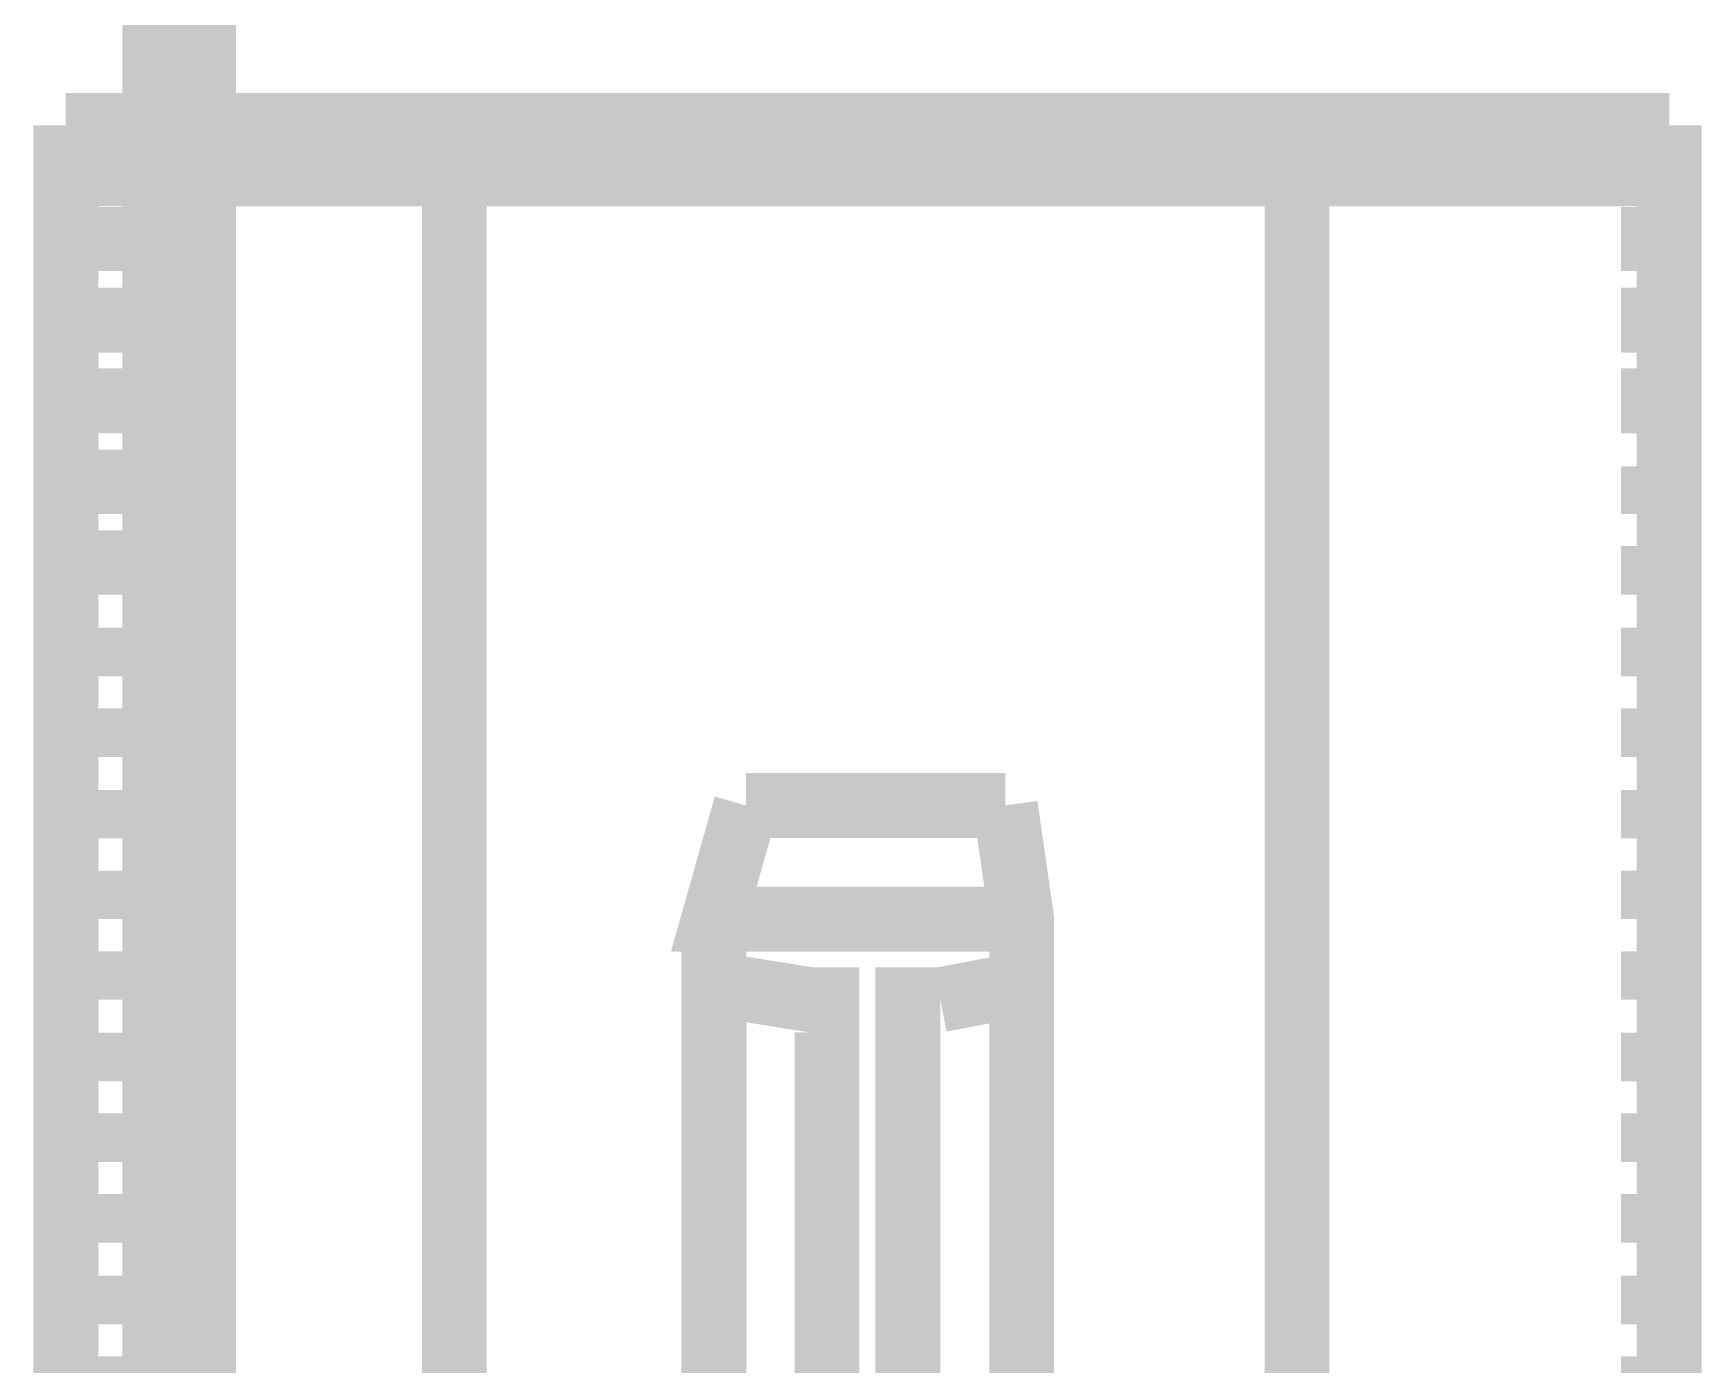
# Model space of a CAD drawing. Extents: x 0.4 to 11.4, y 0.4 to 16.2.
# Drawn here: x 3.2028 to 3.3744, y 10.2303 to 10.3673 of the extents above; entities that cross this region are included whole.
import ezdxf

# ---------------------------------------------------------------- set-up
doc = ezdxf.new("R2010")
doc.units = 0
doc.header["$MEASUREMENT"] = 0

msp = doc.modelspace()

# ---------------------------------------------------------------- linework, layer by layer
at = {"color": 0}
for points, const_width in [([(3.21778, 12.6895), (3.21778, 5.34446)], 0.01167), ([(3.20611, 10.3578), (3.3711, 10.3578)], 0.00667), ([(3.20611, 8.70443), (3.20611, 10.3578)], 0.00667), ([(3.20942, 10.3511), (3.20942, 10.3578)], 0.00667), ([(3.33279, 8.70942), (3.33279, 10.3578)], 0.00667), ([(3.36947, 10.3511), (3.36947, 10.3578)], 0.00667), ([(3.3711, 8.70443), (3.3711, 10.3578)], 0.00667), ([(3.3711, 10.3544), (3.20611, 10.3544)], 0.00667), ([(3.3711, 10.3544), (3.20611, 10.3544)], 0.00667), ([(3.20611, 10.3528), (3.3711, 10.3528)], 0.00667), ([(3.2461, 8.70942), (3.2461, 10.3544)], 0.00667), ([(3.20942, 10.3428), (3.20942, 10.3494)], 0.00667), ([(3.36947, 10.3428), (3.36947, 10.3494)], 0.00667), ([(3.20942, 10.3344), (3.20942, 10.3411)], 0.00667), ([(3.36947, 10.3344), (3.36947, 10.3411)], 0.00667), ([(3.20942, 10.3261), (3.20942, 10.3328)], 0.00667), ([(3.36947, 10.3261), (3.36947, 10.3328)], 0.00667), ([(3.20942, 10.3178), (3.20942, 10.3244)], 0.00667), ([(3.36947, 10.3178), (3.36947, 10.3227)], 0.00667), ([(3.20942, 10.3095), (3.20942, 10.3161)], 0.00667), ([(3.36947, 10.3095), (3.36947, 10.3145)], 0.00667), ([(3.20942, 10.3011), (3.20942, 10.3061)], 0.00667), ([(3.36947, 10.3011), (3.36947, 10.3061)], 0.00667), ([(3.20942, 10.2928), (3.20942, 10.2978)], 0.00667), ([(3.36947, 10.2928), (3.36947, 10.2978)], 0.00667), ([(3.20942, 10.2844), (3.20942, 10.2894)], 0.00667), ([(3.36947, 10.2844), (3.36947, 10.2894)], 0.00667), ([(3.2761, 10.2878), (3.27279, 10.2761), (3.30447, 10.2761)], 0.00667), ([(3.2761, 10.2878), (3.27279, 10.2761), (3.27279, 10.2178)], 0.00667), ([(3.30279, 10.2878), (3.2761, 10.2878)], 0.00667), ([(3.30447, 10.2761), (3.30279, 10.2878), (3.30447, 10.2761), (3.30447, 10.2178)], 0.00667), ([(3.20942, 10.2761), (3.20942, 10.2811)], 0.00667), ([(3.36947, 10.2761), (3.36947, 10.2811)], 0.00667), ([(3.27279, 10.2761), (3.27279, 10.2178)], 0.00667), ([(3.27279, 10.2761), (3.30447, 10.2761)], 0.00667), ([(3.20942, 10.2678), (3.20942, 10.2728)], 0.00667), ([(3.36947, 10.2678), (3.36947, 10.2728)], 0.00667), ([(3.27279, 10.2694), (3.28276, 10.2678), (3.28444, 10.2678), (3.28444, 10.2661)], 0.00667), ([(3.27279, 10.2694), (3.28276, 10.2678), (3.28444, 10.2678), (3.28444, 10.2661)], 0.00667), ([(3.30447, 10.2694), (3.29611, 10.2678)], 0.00667), ([(3.30447, 10.2694), (3.29611, 10.2678)], 0.00667), ([(3.29611, 10.2678), (3.29443, 10.2678), (3.29275, 10.2678), (3.29275, 10.2661), (3.29275, 10.2211), (3.29275, 10.2195), (3.29443, 10.2195), (3.29611, 10.2195)], 0.00667), ([(3.28444, 10.2661), (3.28444, 10.2211), (3.28444, 10.2195), (3.28276, 10.2195), (3.27111, 10.2178)], 0.00667), ([(3.28444, 10.2211), (3.28444, 10.2661)], 0.00667), ([(3.20942, 10.2594), (3.20942, 10.2644)], 0.00667), ([(3.36947, 10.2594), (3.36947, 10.2644)], 0.00667), ([(3.20942, 10.2511), (3.20942, 10.2561)], 0.00667), ([(3.36947, 10.2511), (3.36947, 10.2561)], 0.00667), ([(3.20942, 10.2428), (3.20942, 10.2478)], 0.00667), ([(3.36947, 10.2428), (3.36947, 10.2478)], 0.00667), ([(3.20942, 10.2344), (3.20942, 10.2394)], 0.00667), ([(3.36947, 10.2344), (3.36947, 10.2394)], 0.00667), ([(3.20942, 10.2261), (3.20942, 10.2311)], 0.00667), ([(3.36947, 10.2261), (3.36947, 10.2311)], 0.00667)]:
    msp.add_lwpolyline(points, dxfattribs=dict(at, const_width=const_width))

doc.saveas('drawing.dxf')
